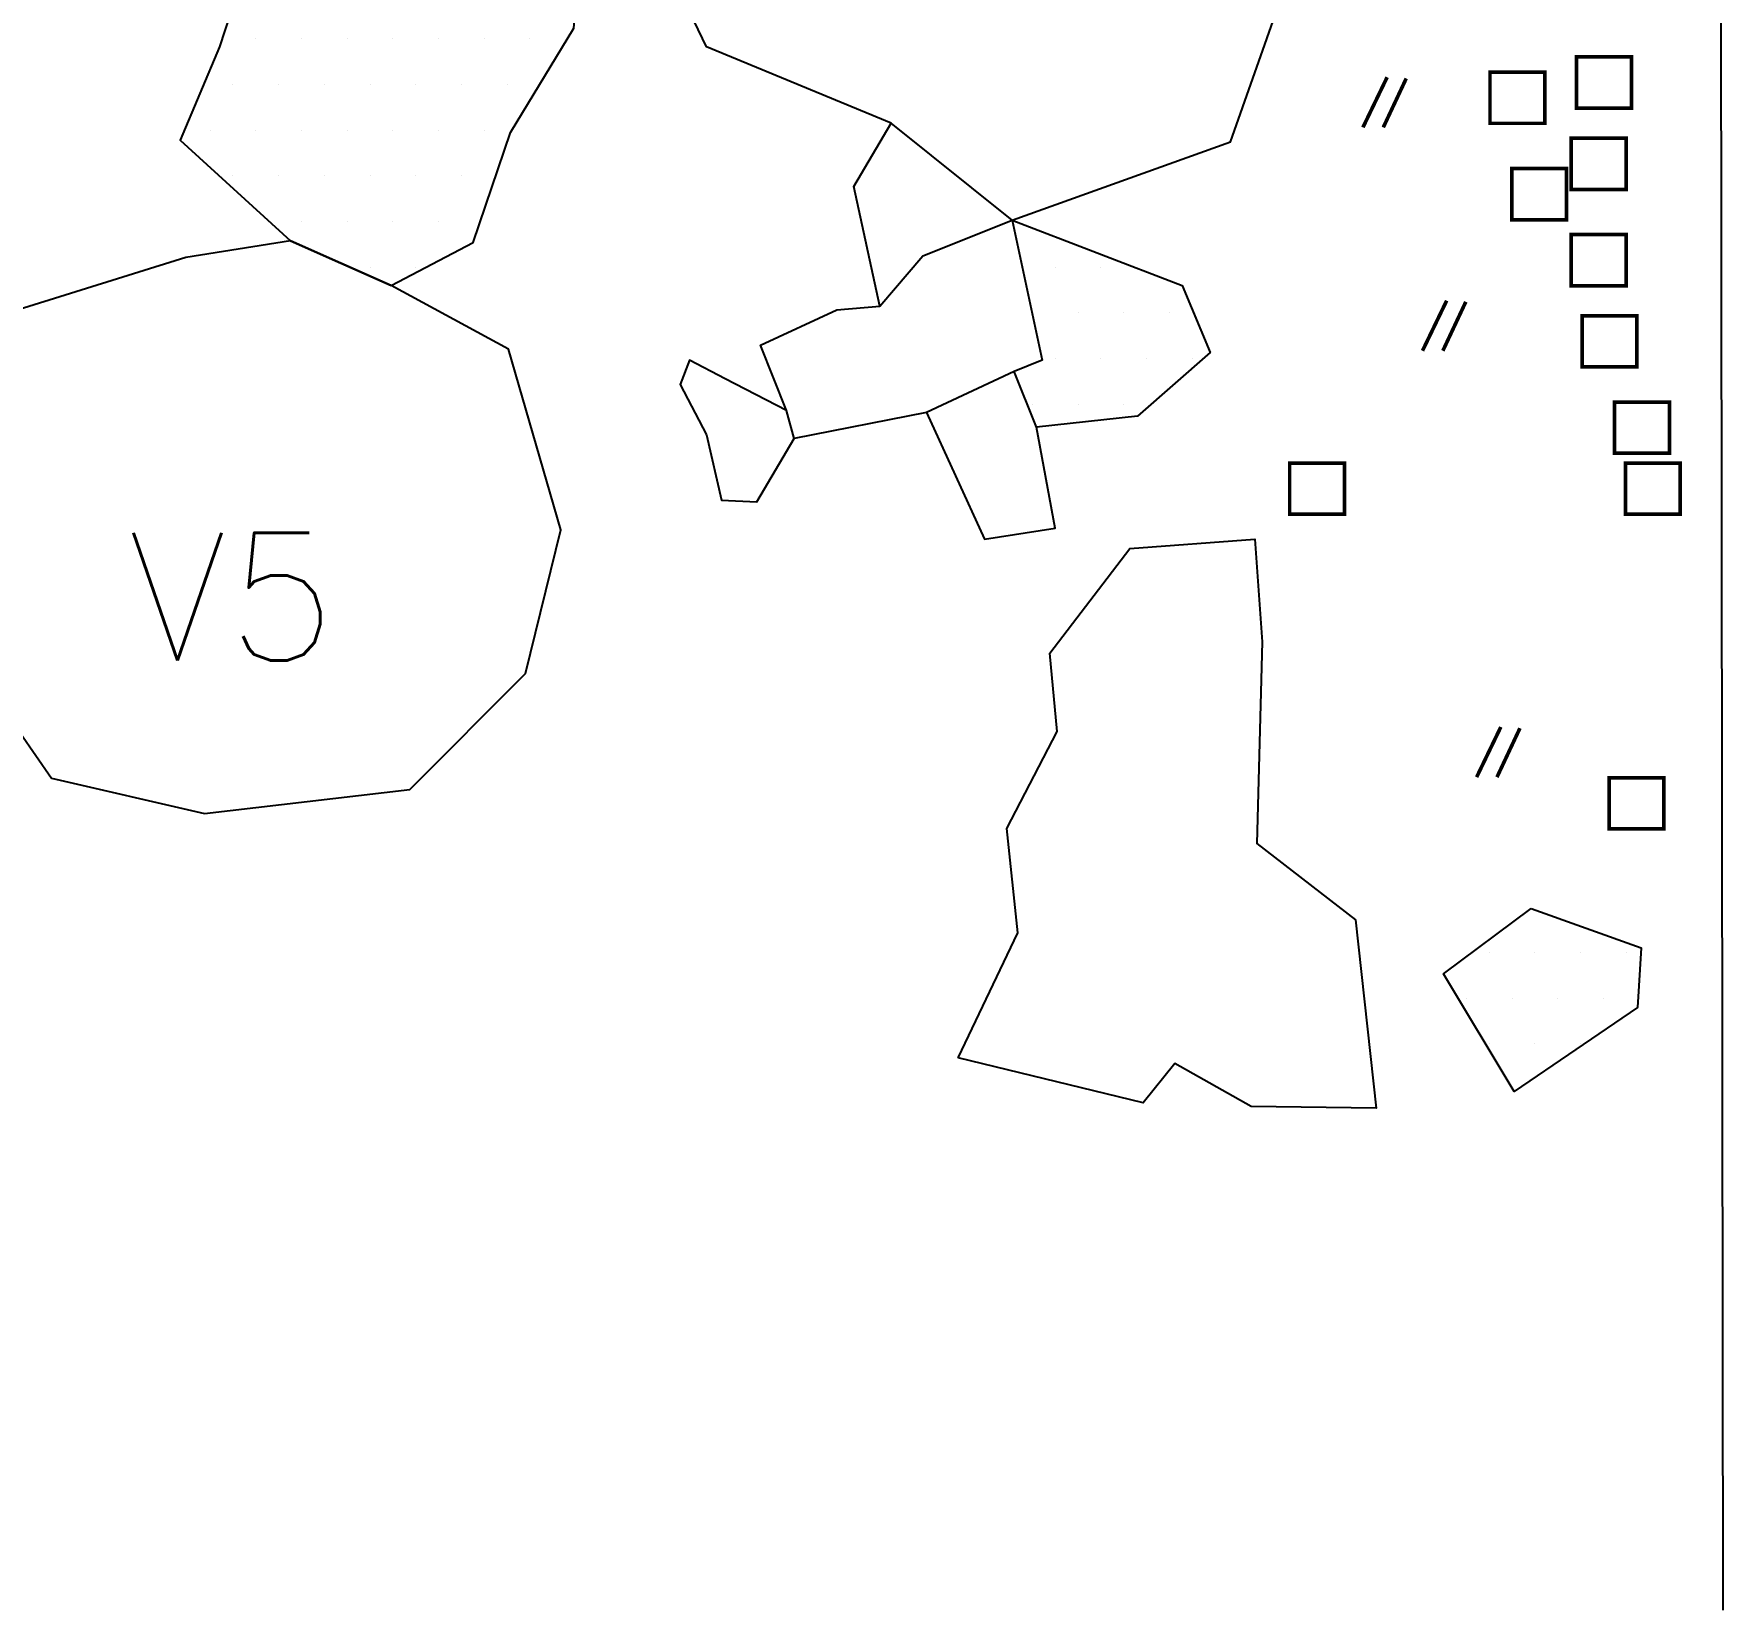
# Model space of a CAD drawing. Header units: metres. Extents: x 1.93 to 3.41, y -19.08 to -16.26.
# Drawn here: x 2.9392 to 3.4015, y -19.0799 to -18.6487 of the extents above; entities that cross this region are included whole.
import ezdxf

# ---------------------------------------------------------------- set-up
doc = ezdxf.new("R2010")
doc.units = ezdxf.units.M
doc.header["$LTSCALE"] = 25
doc.header["$MEASUREMENT"] = 0
doc.linetypes.add('STRICHPUNKTX2', pattern=[2, 1, -0.5, 0, -0.5])
doc.layers.get('0').update_dxf_attribs({"linetype": 'CONTINUOUS'})
for name, color, linetype in [('BEFUND', 1, 'CONTINUOUS'), ('FEUER', 1, 'CONTINUOUS'), ('GRABUNGSGRENZE', 3, 'STRICHPUNKTX2'), ('STEINE', 4, 'CONTINUOUS'), ('STEINESCHRAFF', 4, 'CONTINUOUS')]:
    doc.layers.add(name, color=color, linetype=linetype)
doc.styles.get("Standard").update_dxf_attribs({"font": 'txt.shx'})

# ---------------------------------------------------------------- blocks, each defined once
blk = doc.blocks.new('*X14')
at = {"color": 0}
for p, q in [((300, -1865), (300, -1865)), ((301.25, -1865), (301.25, -1865)), ((302.5, -1865), (302.5, -1865)), ((303.75, -1865), (303.75, -1865)), ((305, -1865), (305, -1865)), ((306.25, -1865), (306.25, -1865)), ((307.5, -1865), (307.5, -1865)), ((299.375, -1866.25), (299.375, -1866.25)), ((300.625, -1866.25), (300.625, -1866.25)), ((301.875, -1866.25), (301.875, -1866.25)), ((303.125, -1866.25), (303.125, -1866.25)), ((304.375, -1866.25), (304.375, -1866.25)), ((305.625, -1866.25), (305.625, -1866.25)), ((306.875, -1866.25), (306.875, -1866.25)), ((298.75, -1867.5), (298.75, -1867.5)), ((300, -1867.5), (300, -1867.5)), ((301.25, -1867.5), (301.25, -1867.5)), ((302.5, -1867.5), (302.5, -1867.5)), ((303.75, -1867.5), (303.75, -1867.5)), ((305, -1867.5), (305, -1867.5)), ((306.25, -1867.5), (306.25, -1867.5)), ((299.375, -1868.75), (299.375, -1868.75)), ((300.625, -1868.75), (300.625, -1868.75)), ((301.875, -1868.75), (301.875, -1868.75)), ((303.125, -1868.75), (303.125, -1868.75)), ((304.375, -1868.75), (304.375, -1868.75)), ((305.625, -1868.75), (305.625, -1868.75)), ((301.25, -1870), (301.25, -1870)), ((302.5, -1870), (302.5, -1870)), ((303.75, -1870), (303.75, -1870)), ((305, -1870), (305, -1870)), ((303.125, -1871.25), (303.125, -1871.25)), ((304.375, -1871.25), (304.375, -1871.25)), ((321.875, -1871.25), (321.875, -1871.25)), ((323.125, -1871.25), (323.125, -1871.25)), ((321.25, -1872.5), (321.25, -1872.5)), ((322.5, -1872.5), (322.5, -1872.5)), ((323.75, -1872.5), (323.75, -1872.5)), ((325, -1872.5), (325, -1872.5)), ((321.875, -1873.75), (321.875, -1873.75)), ((323.125, -1873.75), (323.125, -1873.75)), ((324.375, -1873.75), (324.375, -1873.75)), ((325.625, -1873.75), (325.625, -1873.75)), ((321.25, -1875), (321.25, -1875)), ((322.5, -1875), (322.5, -1875)), ((323.75, -1875), (323.75, -1875)), ((333.75, -1890), (333.75, -1890)), ((335, -1890), (335, -1890)), ((336.25, -1890), (336.25, -1890)), ((337.5, -1890), (337.5, -1890)), ((333.125, -1891.25), (333.125, -1891.25)), ((334.375, -1891.25), (334.375, -1891.25)), ((335.625, -1891.25), (335.625, -1891.25)), ((336.875, -1891.25), (336.875, -1891.25)), ((333.75, -1892.5), (333.75, -1892.5)), ((335, -1892.5), (335, -1892.5)), ((336.25, -1892.5), (336.25, -1892.5))]:
    blk.add_line(p, q, dxfattribs=at)
blk = doc.blocks.new('RL')
at = {"layer": 'FEUER', "const_width": 0.1}
blk.add_lwpolyline([(0, -1.4), (0, 0), (1.5, 0), (1.5, -1.4), (0, -1.4)], dxfattribs=at)
blk = doc.blocks.new('HK')
at = {"layer": 'FEUER', "const_width": 0.1}
for points in [[(-0.662, -1.372), (0, 0)], [(0.523, -0.033), (-0.105, -1.372)]]:
    blk.add_lwpolyline(points, dxfattribs=at)

msp = doc.modelspace()

# ---------------------------------------------------------------- linework, layer by layer
at = {"layer": 'BEFUND'}
for points in [[(3.00946, -18.70529), (2.98087, -18.70989), (2.93493, -18.72418), (2.91452, -18.75941), (2.91401, -18.80892), (2.94413, -18.85231), (2.98599, -18.862), (3.04214, -18.85536), (3.07378, -18.82371), (3.08348, -18.7844), (3.06918, -18.73489), (3.03702, -18.71754)], [(3.03702, -18.71754), (3.00946, -18.70529)]]:
    msp.add_lwpolyline(points, dxfattribs=at)
at = {"layer": 'GRABUNGSGRENZE', "flags": 128}
msp.add_lwpolyline([(3.40152, -19.07993), (3.39819, -16.25658), (3.32928, -16.30764), (2.82852, -16.29645), (2.11542, -16.37411), (1.98831, -16.38944)], dxfattribs=at)
at = {"layer": 'STEINE'}
for points in [[(3.207, -18.69965), (3.26672, -18.67821), (3.27999, -18.64043), (3.2463, -18.60317), (3.20648, -18.5945), (3.1636, -18.56745)], [(3.07887, -18.594), (3.0462, -18.5838), (3.01761, -18.58839), (3.00434, -18.6083), (2.99005, -18.6522), (2.97934, -18.67773), (3.00946, -18.70529), (3.03702, -18.71754), (3.05948, -18.70579), (3.06969, -18.67568), (3.08704, -18.64709), (3.08959, -18.62003)], [(3.207, -18.69965), (3.17382, -18.67311), (3.12328, -18.65219), (3.10082, -18.60523)], [(3.17076, -18.72314), (3.16361, -18.69047), (3.17382, -18.67311)], [(3.14728, -18.75938), (3.14728, -18.75938), (3.14524, -18.75173), (3.13809, -18.73386), (3.15902, -18.72416), (3.17076, -18.72314), (3.1825, -18.70936), (3.207, -18.69965), (3.21517, -18.73794), (3.20752, -18.741), (3.18353, -18.75223), (3.14728, -18.75938)], [(3.207, -18.69965), (3.25346, -18.71752), (3.26111, -18.73589), (3.24121, -18.75325), (3.21364, -18.75631)], [(3.14524, -18.75173), (3.1284, -18.74305), (3.1187, -18.73795), (3.11615, -18.74458), (3.12329, -18.75837), (3.12738, -18.77623), (3.13708, -18.77674), (3.14728, -18.75938)], [(3.18353, -18.75223), (3.19935, -18.78694), (3.21875, -18.78388), (3.21364, -18.75631), (3.20752, -18.741)], [(3.19222, -18.92885), (3.20855, -18.89465), (3.20549, -18.86606), (3.21927, -18.83952), (3.21722, -18.81808), (3.23917, -18.78949), (3.27337, -18.78694), (3.27541, -18.81501), (3.27389, -18.87014), (3.30095, -18.89107), (3.30657, -18.94262), (3.27236, -18.94212), (3.25143, -18.93038), (3.24276, -18.9411), (3.19222, -18.92885)], [(3.34893, -18.888), (3.37905, -18.89872), (3.37803, -18.91505), (3.34434, -18.93803), (3.32494, -18.90587), (3.34893, -18.888)]]:
    msp.add_lwpolyline(points, dxfattribs=at)

# ---------------------------------------------------------------- block references
at = {"layer": 'FEUER', "xscale": 0.01, "yscale": 0.01, "zscale": 0.01}
for name, p in [('RL', (3.36142, -18.65499)), ('HK', (3.30956, -18.66054)), ('RL', (3.33771, -18.65915)), ('RL', (3.35994, -18.67721)), ('RL', (3.34364, -18.68554)), ('RL', (3.35994, -18.70359)), ('HK', (3.32586, -18.72165)), ('RL', (3.3629, -18.72581)), ('RL', (3.37179, -18.74942)), ('RL', (3.28289, -18.76609)), ('RL', (3.37475, -18.76609)), ('HK', (3.34067, -18.8383)), ('RL', (3.37031, -18.85219))]:
    msp.add_blockref(name, p, dxfattribs=at)
at = {"layer": 'STEINESCHRAFF', "xscale": 0.01, "yscale": 0.01, "zscale": 0.01}
msp.add_blockref('*X14', (0, 0), dxfattribs=at)

# ---------------------------------------------------------------- texts
at = {"layer": 'BEFUND'}
msp.add_text('V5', height=0.035, dxfattribs=at).set_placement((2.96506, -18.82015))

doc.saveas('drawing.dxf')
